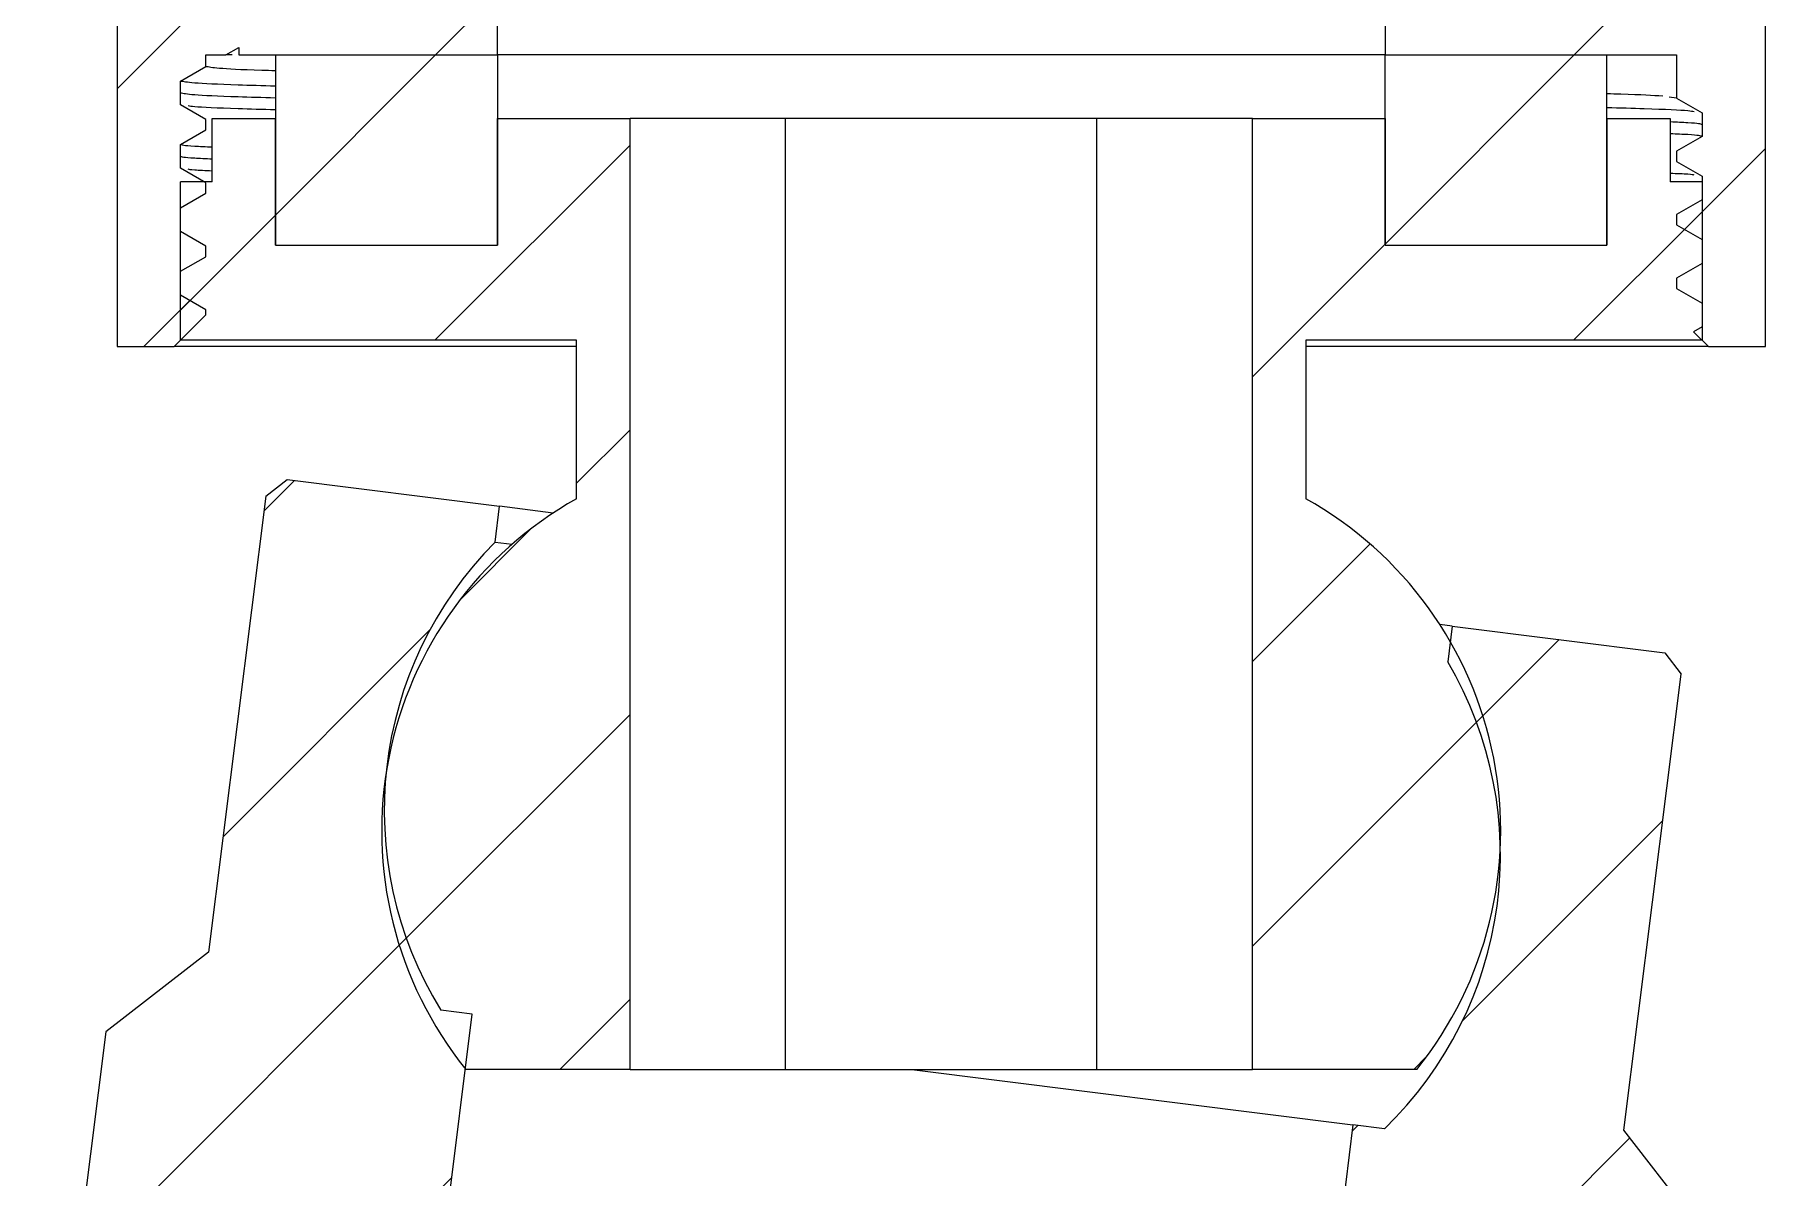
# Model space of a CAD drawing. Extents: x 14808 to 20058, y -13198 to -11680.
# Drawn here: x 15198.29 to 15211.94, y -12626.16 to -12617.14 of the extents above; entities that cross this region are included whole.
import ezdxf

# ---------------------------------------------------------------- set-up
doc = ezdxf.new("R2010")
doc.units = 0
doc.header["$LTSCALE"] = 7
doc.header["$MEASUREMENT"] = 0
doc.layers.get('0').update_dxf_attribs({"color": 2, "linetype": 'CONTINUOUS'})
pattern_1 = [(45, (344.9468, 39.5322), (-0.561266, 0.561266), [])]

# ---------------------------------------------------------------- blocks, each defined once
blk = doc.blocks.new('A$C37B80C3A')
at = {"linetype": 'Continuous', "lineweight": 0}
h = blk.add_hatch(dxfattribs=at)
h.set_pattern_fill('ANSI31', color=2, scale=0.25, style=0)
h.set_pattern_definition(pattern_1)
h.paths.add_polyline_path([(3.225, 7.7822), (3.35, 7.9072), (3.35, 7.9276), (3.25, 7.9854), (3.25, 8.0322), (3.25, 8.079), (3.35, 8.1368), (3.35, 8.1776), (3.25, 8.2354), (3.25, 8.2822), (3.25, 8.329), (3.35, 8.3868), (3.35, 8.4276), (3.25, 8.4854), (3.25, 8.5322), (3.25, 8.579), (3.35, 8.6368), (3.35, 8.6776), (3.25, 8.7354), (3.25, 8.7822), (3.25, 8.829), (3.35, 8.8868), (3.35, 8.9322), (3.4287, 8.9322), (3.4802, 8.9619), (3.4802, 8.9322), (4.5, 8.9322), (4.5, 12.5322), (4.5179, 12.5322), (4.5179, 13.7822), (3.9211, 13.7822), (3.9211, 13.7364), (3.625, 13.5822), (3.625, 13.5287), (3.9211, 13.3746), (3.9211, 13.3287), (3.9211, 13.2829), (3.625, 13.1287), (3.625, 13.0752), (3.9211, 12.9211), (3.9211, 12.8752), (3.9211, 12.8294), (3.625, 12.6752), (3.625, 12.6217), (3.9211, 12.4676), (3.9211, 12.4217), (3.9211, 12.3759), (3.625, 12.2217), (3.625, 12.1682), (3.9211, 12.0141), (3.9211, 11.9682), (3.9211, 11.9224), (3.625, 11.7682), (3.625, 11.7147), (3.9211, 11.5606), (3.9211, 11.5147), (3.9211, 11.4689), (3.625, 11.3147), (3.625, 11.2612), (3.9211, 11.1071), (3.9211, 11.0612), (3.9211, 11.0154), (3.625, 10.8612), (3.625, 10.8077), (3.9211, 10.6536), (3.9211, 10.6077), (3.9211, 10.5619), (3.625, 10.4077), (3.625, 10.3542), (3.9211, 10.2001), (3.9211, 10.1542), (3.9211, 10.1084), (3.625, 9.9542), (3.625, 9.9007), (3.9211, 9.7466), (3.9211, 9.7007), (3.9211, 9.6549), (3.625, 9.5007), (3.625, 9.2822), (3, 9.2822), (3, 7.7822)], flags=0)
h = blk.add_hatch(dxfattribs=at)
h.set_pattern_fill('ANSI31', color=2, scale=0.25, style=0)
h.set_pattern_definition(pattern_1)
h.paths.add_polyline_path([(8.8104, 13.7218), (8.75, 13.7822), (7.9821, 13.7822), (7.9821, 12.5322), (8, 12.5322), (8, 8.9322), (9.15, 8.9322), (9.15, 8.7618), (9.25, 8.704), (9.25, 8.6572), (9.25, 8.6104), (9.15, 8.5526), (9.15, 8.5118), (9.25, 8.454), (9.25, 8.4072), (9.25, 8.3604), (9.15, 8.3026), (9.15, 8.2618), (9.25, 8.204), (9.25, 8.1572), (9.25, 8.1104), (9.15, 8.0526), (9.15, 8.0118), (9.25, 7.954), (9.25, 7.9072), (9.25, 7.8604), (9.2163, 7.8409), (9.275, 7.7822), (9.5, 7.7822), (9.5, 9.2822), (8.875, 9.2822), (8.875, 9.7275), (8.5789, 9.8816), (8.5789, 9.9275), (8.5789, 9.9733), (8.875, 10.1275), (8.875, 10.181), (8.5789, 10.3351), (8.5789, 10.381), (8.5789, 10.4268), (8.875, 10.581), (8.875, 10.6345), (8.5789, 10.7886), (8.5789, 10.8345), (8.5789, 10.8803), (8.875, 11.0345), (8.875, 11.088), (8.5789, 11.2421), (8.5789, 11.288), (8.5789, 11.3338), (8.875, 11.488), (8.875, 11.5415), (8.5789, 11.6956), (8.5789, 11.7415), (8.5789, 11.7873), (8.875, 11.9415), (8.875, 11.995), (8.5789, 12.1491), (8.5789, 12.195), (8.5789, 12.2408), (8.875, 12.395), (8.875, 12.4485), (8.5789, 12.6026), (8.5789, 12.6485), (8.5789, 12.6943), (8.875, 12.8485), (8.875, 12.902), (8.5789, 13.0561), (8.5789, 13.102), (8.5789, 13.1478), (8.875, 13.302), (8.875, 13.3555), (8.5789, 13.5096), (8.5789, 13.5555), (8.5789, 13.6013)], flags=0)
h = blk.add_hatch(dxfattribs=at)
h.set_pattern_fill('ANSI31', scale=0.25, style=0)
h.set_pattern_definition(pattern_1)
h.paths.add_polyline_path([(4.5, 8.9322), (3.625, 8.9322), (3.625, 8.1822), (4.5, 8.1822)], flags=0)
h = blk.add_hatch(dxfattribs=at)
h.set_pattern_fill('ANSI31', scale=0.25, style=0)
h.set_pattern_definition(pattern_1)
h.paths.add_polyline_path([(8.875, 8.9322), (8, 8.9322), (8, 8.1822), (8.875, 8.1822)], flags=0)
h = blk.add_hatch(dxfattribs=at)
h.set_pattern_fill('ANSI31', color=2, scale=0.25, style=0)
h.set_pattern_definition(pattern_1)
edge = h.paths.add_edge_path(flags=0)
edge.add_line((4.375, 4.9322), (5.0231, 4.9322))
edge.add_line((5.0231, 4.9322), (5.0231, 8.6822))
edge.add_line((5.0231, 8.6822), (4.5, 8.6822))
edge.add_line((4.5, 8.6822), (4.5, 8.1822))
edge.add_line((4.5, 8.1822), (3.625, 8.1822))
edge.add_line((3.625, 8.1822), (3.625, 8.6822))
edge.add_line((3.625, 8.6822), (3.375, 8.6822))
edge.add_line((3.375, 8.6822), (3.375, 8.4322))
edge.add_line((3.375, 8.4322), (3.25, 8.4322))
edge.add_line((3.25, 8.4322), (3.25, 7.8072))
edge.add_line((3.25, 7.8072), (4.8125, 7.8072))
edge.add_line((4.8125, 7.8072), (4.8125, 7.1822))
edge.add_arc((5.5437, 5.8725), 1.5, 119.1742, 218.81872)
h = blk.add_hatch(dxfattribs=at)
h.set_pattern_fill('ANSI31', color=2, scale=0.25, style=0)
h.set_pattern_definition(pattern_1)
edge = h.paths.add_edge_path(flags=0)
edge.add_line((7.4769, 4.9322), (8.125, 4.9322))
edge.add_arc((6.9563, 5.8725), 1.5, 321.18128, 420.8258)
edge.add_line((7.6875, 7.1822), (7.6875, 7.8072))
edge.add_line((7.6875, 7.8072), (9.25, 7.8072))
edge.add_line((9.25, 7.8072), (9.25, 8.4322))
edge.add_line((9.25, 8.4322), (9.125, 8.4322))
edge.add_line((9.125, 8.4322), (9.125, 8.6822))
edge.add_line((9.125, 8.6822), (8.875, 8.6822))
edge.add_line((8.875, 8.6822), (8.875, 8.1822))
edge.add_line((8.875, 8.1822), (8, 8.1822))
edge.add_line((8, 8.1822), (8, 8.6822))
edge.add_line((8, 8.6822), (7.4769, 8.6822))
edge.add_line((7.4769, 8.6822), (7.4769, 4.9322))
h = blk.add_hatch(dxfattribs=at)
h.set_pattern_fill('ANSI31', color=2, scale=0.25, style=0)
h.set_pattern_definition(pattern_1)
edge = h.paths.add_edge_path(flags=0)
edge.add_line((3.5868, 7.1927), (3.3608, 5.3943))
edge.add_line((3.3608, 5.3943), (2.9559, 5.0799))
edge.add_line((2.9559, 5.0799), (2.6752, 2.8474))
edge.add_line((2.6752, 2.8474), (2.8489, 2.8256))
edge.add_line((2.8489, 2.8256), (2.9885, 2.934))
edge.add_line((2.9885, 2.934), (3.16, 4.2983))
edge.add_line((3.16, 4.2983), (4.2762, 4.158))
edge.add_line((4.2762, 4.158), (4.4009, 5.1502))
edge.add_line((4.4009, 5.1502), (4.2769, 5.1658))
edge.add_arc((5.5538, 5.9529), 1.5, 135.12067, 211.65364, ccw=False)
edge.add_line((4.4909, 7.0114), (4.5086, 7.1524))
edge.add_line((4.5086, 7.1524), (3.6706, 7.2577))
edge.add_line((3.6706, 7.2577), (3.5868, 7.1927))
h = blk.add_hatch(dxfattribs=at)
h.set_pattern_fill('ANSI31', color=2, scale=0.25, style=0)
h.set_pattern_definition(pattern_1)
edge = h.paths.add_edge_path(flags=0)
edge.add_line((8.9757, 2.0554), (9.2563, 4.2878))
edge.add_line((9.2563, 4.2878), (8.9418, 4.6927))
edge.add_line((8.9418, 4.6927), (9.1679, 6.4911))
edge.add_line((9.1679, 6.4911), (9.1029, 6.5748))
edge.add_line((9.1029, 6.5748), (8.2649, 6.6802))
edge.add_line((8.2649, 6.6802), (8.2471, 6.5392))
edge.add_arc((6.9553, 5.7767), 1.5, -45.98379, 30.54918, ccw=False)
edge.add_line((7.9976, 4.698), (7.8736, 4.7136))
edge.add_line((7.8736, 4.7136), (7.7489, 3.7214))
edge.add_line((7.7489, 3.7214), (8.8651, 3.5811))
edge.add_line((8.8651, 3.5811), (8.6936, 2.2168))
edge.add_line((8.6936, 2.2168), (8.802, 2.0772))
edge.add_line((8.802, 2.0772), (8.9757, 2.0554))
at = {"color": 7, "linetype": 'Continuous', "lineweight": 15}
for p, q in [((4.5, 8.9322), (4.5, 12.5322)), ((8, 12.5322), (8, 8.9322)), ((3, 9.2822), (3, 7.7822)), ((9.5, 7.7822), (9.5, 9.2822)), ((3.4287, 8.9322), (3.4802, 8.9619)), ((3.4802, 8.9619), (3.4802, 8.9322)), ((3.25, 8.829), (3.35, 8.8868)), ((3.35, 8.8868), (3.35, 8.9322)), ((3.35, 8.9322), (3.4287, 8.9322)), ((3.4542, 8.9322), (3.4287, 8.9322)), ((3.4802, 8.9322), (4.5, 8.9322)), ((3.625, 8.9322), (3.625, 8.1822)), ((3.625, 8.9322), (4.5, 8.9322)), ((4.5, 8.9322), (4.5, 8.1822)), ((8, 8.9322), (4.5, 8.9322)), ((8, 8.1822), (8, 8.9322)), ((8, 8.9322), (8.875, 8.9322)), ((8, 8.9322), (9.15, 8.9322)), ((8.875, 8.1822), (8.875, 8.9322)), ((9.15, 8.9322), (9.15, 8.7618)), ((3.25, 8.7822), (3.25, 8.829)), ((3.25, 8.7354), (3.25, 8.7822)), ((9.15, 8.7618), (9.1203, 8.7659)), ((9.15, 8.7618), (9.25, 8.704)), ((3.35, 8.6776), (3.25, 8.7354)), ((3.35, 8.6368), (3.35, 8.6776)), ((3.375, 8.4322), (3.375, 8.6822)), ((3.375, 8.6822), (3.625, 8.6822)), ((3.625, 8.1822), (3.625, 8.6822)), ((4.5, 8.1822), (4.5, 8.6822)), ((4.5, 8.6822), (5.0231, 8.6822)), ((5.0231, 4.9322), (5.0231, 8.6822)), ((5.6366, 8.6822), (5.0231, 8.6822)), ((5.6366, 4.9322), (5.6366, 8.6822)), ((6.8634, 8.6822), (5.6366, 8.6822)), ((6.8634, 4.9322), (6.8634, 8.6822)), ((7.4769, 8.6822), (6.8634, 8.6822)), ((7.4769, 4.9322), (7.4769, 8.6822)), ((7.4769, 8.6822), (8, 8.6822)), ((8, 8.6822), (8, 8.1822)), ((8.875, 8.6822), (8.875, 8.1822)), ((8.875, 8.6822), (9.125, 8.6822)), ((9.125, 8.6822), (9.125, 8.4322)), ((9.25, 8.704), (9.25, 8.6572)), ((3.25, 8.579), (3.35, 8.6368)), ((9.25, 8.6104), (9.15, 8.5526)), ((9.25, 8.6572), (9.25, 8.6104)), ((3.25, 8.5322), (3.25, 8.579)), ((3.25, 8.4854), (3.25, 8.5322)), ((9.15, 8.5526), (9.15, 8.5118)), ((3.35, 8.4276), (3.25, 8.4854)), ((9.15, 8.5118), (9.25, 8.454)), ((3.25, 7.8072), (3.25, 8.4322)), ((3.375, 8.4322), (3.25, 8.4322)), ((3.35, 8.3868), (3.35, 8.4276)), ((9.25, 8.4322), (9.125, 8.4322)), ((9.25, 8.454), (9.25, 8.4072)), ((9.25, 8.4322), (9.25, 7.8072)), ((9.25, 8.4072), (9.25, 8.3604)), ((3.25, 8.329), (3.35, 8.3868)), ((3.25, 8.2822), (3.25, 8.329)), ((9.25, 8.3604), (9.15, 8.3026)), ((3.25, 8.2354), (3.25, 8.2822)), ((9.15, 8.3026), (9.15, 8.2618)), ((9.15, 8.2618), (9.25, 8.204)), ((3.35, 8.1776), (3.25, 8.2354)), ((9.25, 8.204), (9.25, 8.1572)), ((3.25, 8.079), (3.35, 8.1368)), ((3.35, 8.1368), (3.35, 8.1776)), ((3.625, 8.1822), (4.5, 8.1822)), ((8, 8.1822), (8.875, 8.1822)), ((9.25, 8.1572), (9.25, 8.1104)), ((3.25, 8.0322), (3.25, 8.079)), ((9.25, 8.1104), (9.15, 8.0526)), ((3.25, 7.9854), (3.25, 8.0322)), ((3.35, 7.9276), (3.25, 7.9854)), ((9.15, 8.0526), (9.15, 8.0118)), ((9.15, 8.0118), (9.25, 7.954)), ((3.35, 7.9072), (3.35, 7.9276)), ((9.25, 7.954), (9.25, 7.9072)), ((3.225, 7.7822), (3.35, 7.9072)), ((9.25, 7.8604), (9.2163, 7.8409)), ((9.25, 7.9072), (9.25, 7.8604)), ((3, 7.7822), (3.225, 7.7822)), ((4.8125, 7.7822), (3.225, 7.7822)), ((4.8125, 7.8072), (3.25, 7.8072)), ((4.8125, 7.1822), (4.8125, 7.8072)), ((9.25, 7.8072), (7.6875, 7.8072)), ((7.6875, 7.8072), (7.6875, 7.1822)), ((9.275, 7.7822), (7.6875, 7.7822)), ((9.275, 7.7822), (9.2163, 7.8409)), ((9.275, 7.7822), (9.5, 7.7822)), ((3.5868, 7.1927), (3.6706, 7.2577)), ((3.6706, 7.2577), (4.5086, 7.1524)), ((3.5868, 7.1927), (3.3608, 5.3943)), ((4.4909, 7.0114), (4.5086, 7.1524)), ((4.7196, 7.1258), (4.5086, 7.1524)), ((4.4909, 7.0114), (4.5578, 7.0029)), ((8.2649, 6.6802), (8.2164, 6.6863)), ((8.2649, 6.6802), (8.2471, 6.5392)), ((8.2649, 6.6802), (9.1029, 6.5748)), ((9.1029, 6.5748), (9.1679, 6.4911)), ((8.9418, 4.6927), (9.1679, 6.4911)), ((3.3608, 5.3943), (2.9559, 5.0799)), ((4.2762, 4.158), (4.4009, 5.1502)), ((4.4009, 5.1502), (4.2769, 5.1658)), ((2.9559, 5.0799), (2.6752, 2.8474)), ((5.0231, 4.9322), (4.375, 4.9322)), ((5.0231, 4.9322), (5.6366, 4.9322)), ((5.6366, 4.9322), (6.8634, 4.9322)), ((6.1347, 4.9322), (7.8736, 4.7136)), ((6.8634, 4.9322), (7.4769, 4.9322)), ((8.125, 4.9322), (7.4769, 4.9322)), ((7.8736, 4.7136), (7.7489, 3.7214)), ((7.9976, 4.698), (7.8736, 4.7136)), ((9.2563, 4.2878), (8.9418, 4.6927))]:
    blk.add_line(p, q, dxfattribs=at)
for centre, start, end in [((5.5437, 5.8725), 119.1742, 218.81872), ((6.9563, 5.8725), 321.18128, 60.8258), ((5.5538, 5.9529), 135.12067, 211.65364), ((6.9553, 5.7767), 314.01621, 30.54918)]:
    blk.add_arc(centre, 1.5, start, end, dxfattribs=at)
for points, knots in [([(3.625, 8.8695), (3.6064, 8.8701), (3.4951, 8.8733), (3.3868, 8.8792), (3.3622, 8.8843), (3.35, 8.8868)], [0, 0, 0, 0, 0.091766, 0.55029, 1, 1, 1, 1]), ([(3.625, 8.8092), (3.5735, 8.8106), (3.4236, 8.8147), (3.286, 8.8215), (3.2619, 8.8265), (3.25, 8.829)], [0, 0, 0, 0, 0.2088611, 0.6082692, 1, 1, 1, 1]), ([(9.0954, 8.7694), (9.0546, 8.772), (9.0056, 8.7753), (8.8937, 8.7785), (8.875, 8.779)], [0, 0, 0, 0, 0.83324, 1, 1, 1, 1]), ([(3.625, 8.7155), (3.5738, 8.7169), (3.4246, 8.721), (3.3085, 8.7264), (3.2872, 8.7301), (3.2807, 8.7312)], [0, 0, 0, 0, 0.265259, 0.772517, 1, 1, 1, 1]), ([(9.2193, 8.7082), (9.2128, 8.7093), (9.1915, 8.713), (9.0754, 8.7184), (8.9262, 8.7225), (8.875, 8.7239)], [0, 0, 0, 0, 0.227483, 0.734741, 1, 1, 1, 1]), ([(9.25, 8.6104), (9.2444, 8.6129), (9.2366, 8.6164), (9.15, 8.6201), (9.125, 8.6212)], [0, 0, 0, 0, 0.711097, 1, 1, 1, 1]), ([(3.375, 8.5683), (3.35, 8.5693), (3.2634, 8.5731), (3.2556, 8.5766), (3.25, 8.579)], [0, 0, 0, 0, 0.288903, 1, 1, 1, 1]), ([(3.375, 8.4746), (3.3486, 8.4757), (3.2925, 8.4779), (3.2848, 8.4801), (3.2807, 8.4812)], [0, 0, 0, 0, 0.470488, 1, 1, 1, 1]), ([(9.2193, 8.4582), (9.2152, 8.4593), (9.2075, 8.4615), (9.1514, 8.4638), (9.125, 8.4648)], [0, 0, 0, 0, 0.529512, 1, 1, 1, 1])]:
    blk.add_open_spline(points, degree=3, knots=knots, dxfattribs=at)
at = {"color": 8, "linetype": 'Continuous', "lineweight": 15}
for points, knots in [([(3.625, 8.7624), (3.5735, 8.7638), (3.4236, 8.7678), (3.286, 8.7747), (3.2619, 8.7797), (3.25, 8.7822)], [0, 0, 0, 0, 0.2088611, 0.6082692, 1, 1, 1, 1]), ([(9.25, 8.6572), (9.2444, 8.6597), (9.2366, 8.6632), (9.15, 8.6669), (9.125, 8.668)], [0, 0, 0, 0, 0.711097, 1, 1, 1, 1]), ([(3.375, 8.5214), (3.35, 8.5225), (3.2634, 8.5262), (3.2556, 8.5297), (3.25, 8.5322)], [0, 0, 0, 0, 0.288903, 1, 1, 1, 1])]:
    blk.add_open_spline(points, degree=3, knots=knots, dxfattribs=at)

msp = doc.modelspace()

# ---------------------------------------------------------------- block references
at = {"xscale": 2, "yscale": 2, "zscale": 2}
msp.add_blockref('A$C37B80C3A', (15192.943, -12635.169), dxfattribs=at)

doc.saveas('drawing.dxf')
